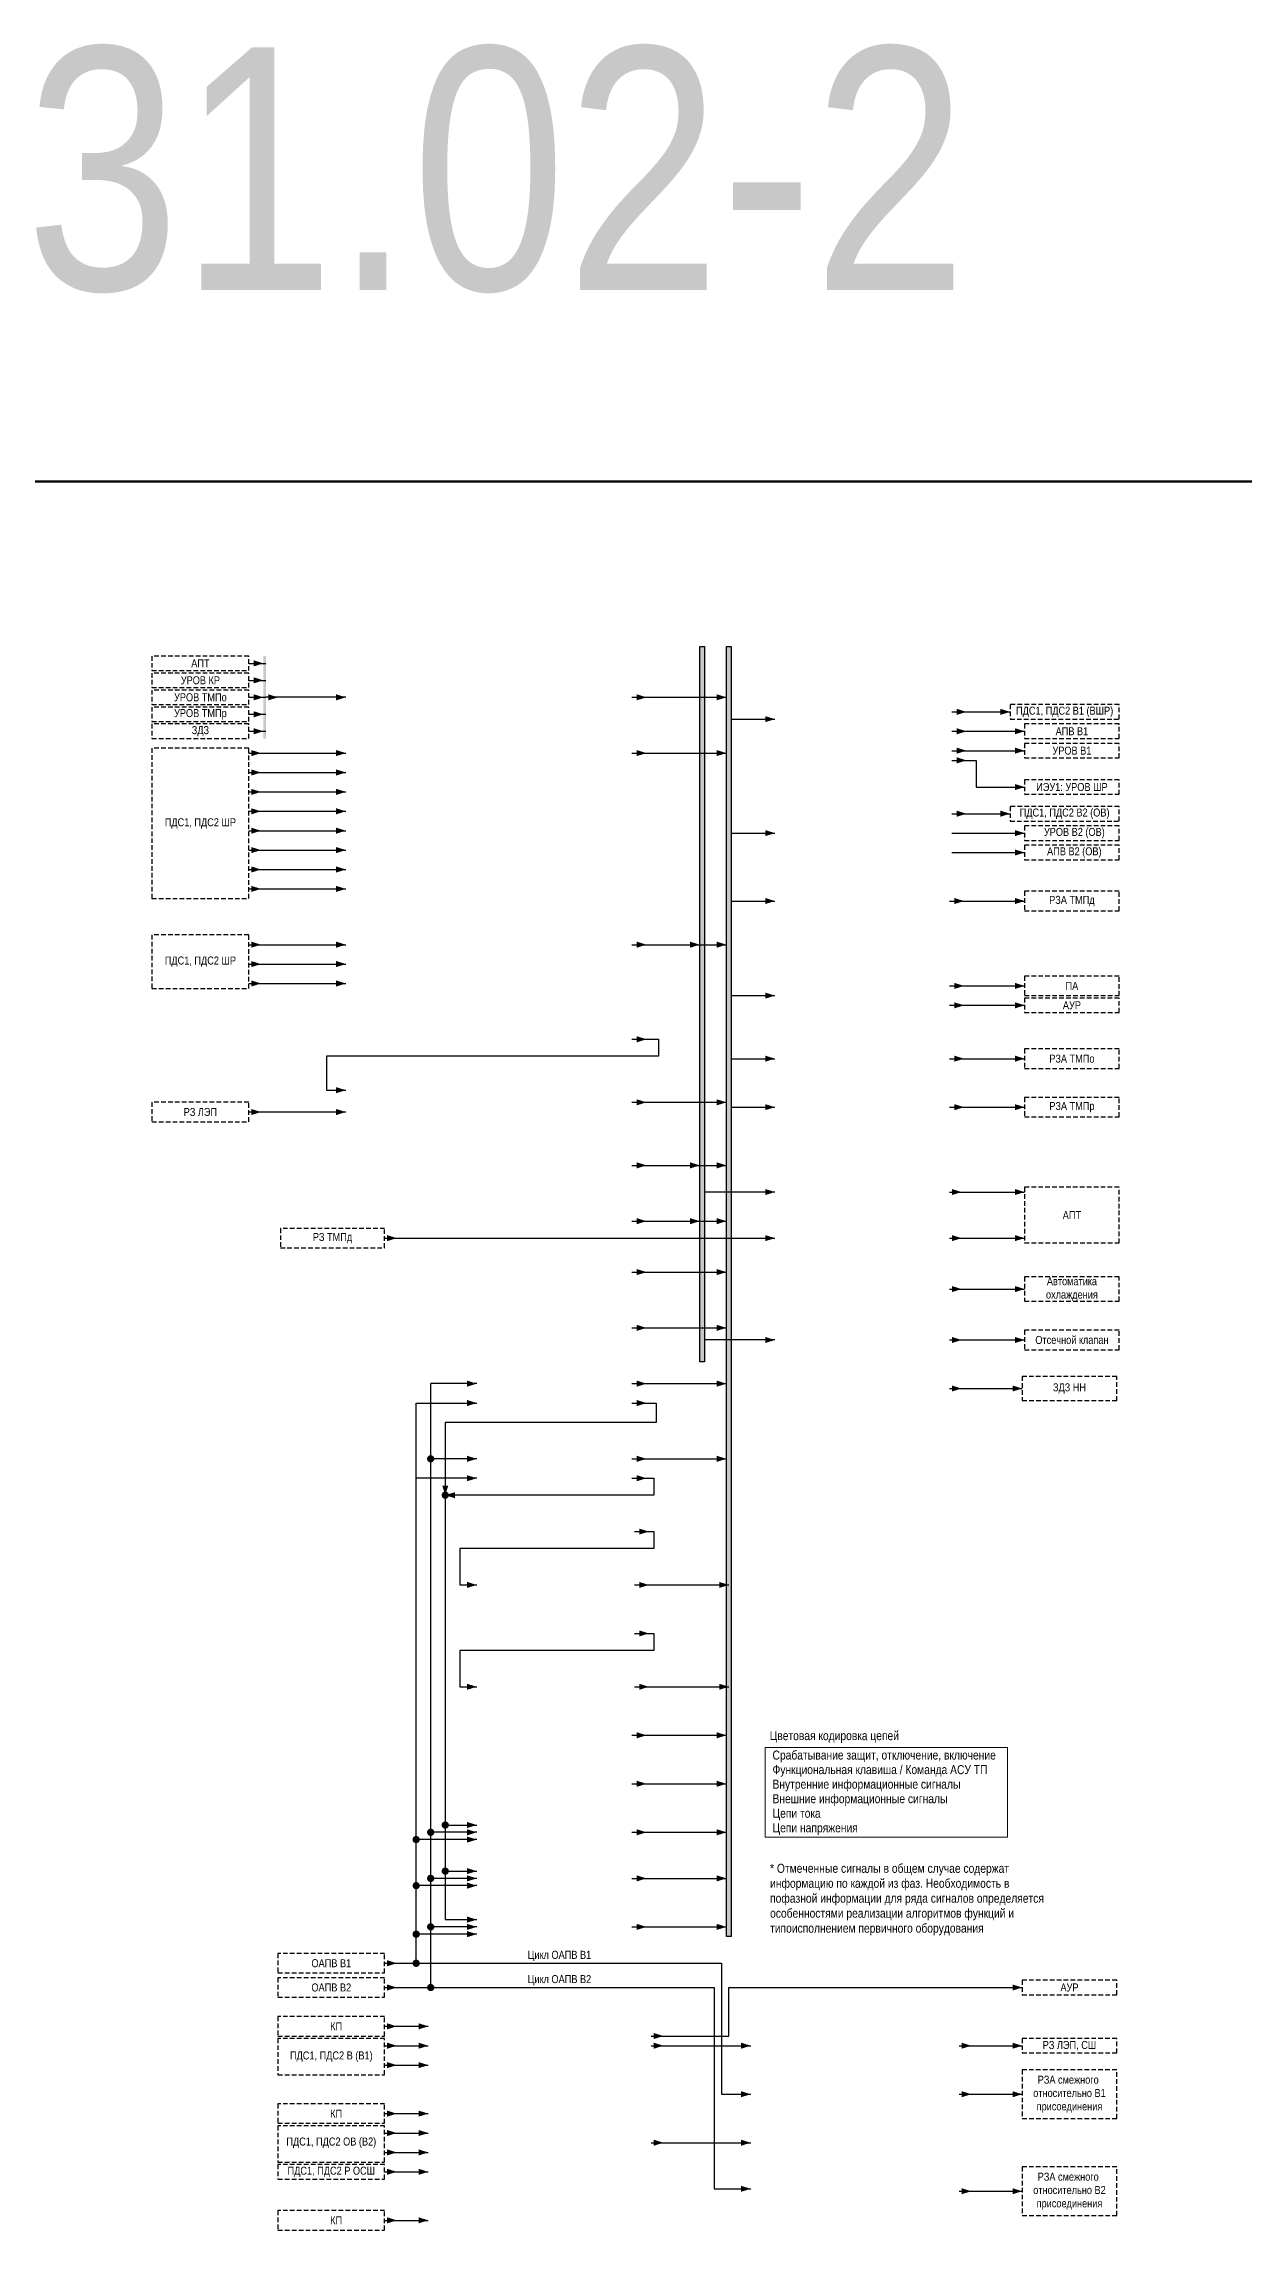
# Model space of a CAD drawing. Header units: millimetres. Extents: x 25558 to 49929, y 1902 to 19390.
# Drawn here: x 28729 to 29224, y 2530 to 3431 of the extents above; entities that cross this region are included whole.
import ezdxf
from ezdxf.enums import TextEntityAlignment as Align

# ---------------------------------------------------------------- set-up
doc = ezdxf.new("R2010")
doc.units = ezdxf.units.MM
doc.linetypes.add('штриховая2', pattern=[9.525, 6.35, -3.175])
for name, color, linetype, lineweight in [('Основная', 7, 'Continuous', 30), ('Отключение_включение', 1, 'Continuous', 30), ('Тонкая', 7, 'Continuous', 5), ('Цепи внешние', 84, 'Continuous', 30), ('Цепи внутренние', 5, 'Continuous', 30), ('Цепи ТН', 200, 'Continuous', 30), ('Цепи ТТ', 23, 'Continuous', 30), ('Цепь - ФК и АСУ', 132, 'Continuous', 30)]:
    doc.layers.add(name, color=color, linetype=linetype, lineweight=lineweight)
doc.styles.add('Narrow', font='ARIALN.TTF')

# ---------------------------------------------------------------- blocks, each defined once
blk = doc.blocks.new('Point')
at = {"layer": 'Основная', "color": 0, "const_width": 1.5}
blk.add_lwpolyline([(-0.75, 0, 1), (0.75, 0, 1)], format="xyb", close=True, dxfattribs=at)

msp = doc.modelspace()

# ---------------------------------------------------------------- hatches: boundary and pattern name
h = msp.add_hatch(color=1)
h.dxf.hatch_style = 1
h.paths.add_polyline_path([(28820, 3145), (28821, 3145), (28821, 3179), (28820, 3179)])
at = {"layer": 'Отключение_включение'}
h = msp.add_hatch(color=256, dxfattribs=at)
h.dxf.hatch_style = 1
h.paths.add_polyline_path([(29013, 3183), (29011, 3183), (29011, 2651), (29013, 2651)])
at = {"layer": 'Цепи внутренние', "ltscale": 0.3}
h = msp.add_hatch(color=256, dxfattribs=at)
h.dxf.hatch_style = 1
h.paths.add_polyline_path([(29002, 3183), (29000, 3183), (29000, 2888), (29002, 2888)])

# ---------------------------------------------------------------- linework, layer by layer
at = {"layer": 'Отключение_включение'}
for p, q in [((28814, 3176), (28821, 3176)), ((28814, 3169), (28821, 3169)), ((28814, 3162), (28821, 3162)), ((28972, 3162), (29011, 3162)), ((28814, 3155), (28821, 3155)), ((28814, 3148), (28821, 3148)), ((29013, 3153), (29031, 3153)), ((29104, 3156), (29123, 3156)), ((29123, 3156), (29128, 3156)), ((28972, 3139), (29011, 3139)), ((29104, 3114), (29123, 3114)), ((29123, 3114), (29128, 3114)), ((29013, 3106), (29031, 3106)), ((29013, 3078), (29031, 3078)), ((29103, 3078), (29123, 3078)), ((29123, 3078), (29134, 3078)), ((28972, 3060), (29011, 3060)), ((29013, 3039), (29031, 3039)), ((29013, 3013), (29031, 3013)), ((29103, 3013), (29134, 3013)), ((28972, 2995), (29011, 2995)), ((29013, 2993), (29031, 2993)), ((29103, 2993), (29134, 2993)), ((28972, 2969), (29011, 2969)), ((28972, 2946), (29011, 2946)), ((28972, 2925), (29011, 2925)), ((28972, 2902), (29011, 2902)), ((28972, 2879), (29011, 2879)), ((28972, 2848), (29011, 2848)), ((28973, 2796), (29012, 2796)), ((28973, 2754), (29012, 2754)), ((28972, 2734), (29011, 2734)), ((28972, 2714), (29011, 2714)), ((28972, 2694), (29011, 2694)), ((28972, 2675), (29011, 2675)), ((28972, 2655), (29011, 2655)), ((29107, 2606), (29116, 2606)), ((29116, 2606), (29133, 2606)), ((29107, 2586), (29116, 2586)), ((29116, 2586), (29133, 2586)), ((29107, 2546), (29116, 2546)), ((29116, 2546), (29133, 2546))]:
    msp.add_line(p, q, dxfattribs=at)
for points in [[(28820, 3176, 0, 2.5, 0), (28816, 3176, 0, 0, 0)], [(28820, 3169, 0, 2.5, 0), (28816, 3169, 0, 0, 0)], [(28820, 3162, 0, 2.5, 0), (28816, 3162, 0, 0, 0)], [(28826, 3162, 0, 2.5, 0), (28822, 3162, 0, 0, 0)], [(28854, 3162, 0, 2.5, 0), (28850, 3162, 0, 0, 0)], [(28978, 3162, 0, 2.5, 0), (28974, 3162, 0, 0, 0)], [(29011, 3162, 0, 2.5, 0), (29007, 3162, 0, 0, 0)], [(29110, 3156, 0, 2.5, 0), (29106, 3156, 0, 0, 0)], [(29128, 3156, 0, 2.5, 0), (29124, 3156, 0, 0, 0)], [(28820, 3155, 0, 2.5, 0), (28816, 3155, 0, 0, 0)], [(28820, 3148, 0, 2.5, 0), (28816, 3148, 0, 0, 0)], [(29031, 3153, 0, 2.5, 0), (29027, 3153, 0, 0, 0)], [(28978, 3139, 0, 2.5, 0), (28974, 3139, 0, 0, 0)], [(29011, 3139, 0, 2.5, 0), (29007, 3139, 0, 0, 0)], [(29110, 3114, 0, 2.5, 0), (29106, 3114, 0, 0, 0)], [(29128, 3114, 0, 2.5, 0), (29124, 3114, 0, 0, 0)], [(29031, 3106, 0, 2.5, 0), (29027, 3106, 0, 0, 0)], [(29031, 3078, 0, 2.5, 0), (29027, 3078, 0, 0, 0)], [(29109, 3078, 0, 2.5, 0), (29105, 3078, 0, 0, 0)], [(29134, 3078, 0, 2.5, 0), (29130, 3078, 0, 0, 0)], [(28978, 3060, 0, 2.5, 0), (28974, 3060, 0, 0, 0)], [(29000, 3060, 0, 2.5, 0), (28996, 3060, 0, 0, 0)], [(29011, 3060, 0, 2.5, 0), (29007, 3060, 0, 0, 0)], [(29031, 3039, 0, 2.5, 0), (29027, 3039, 0, 0, 0)], [(29031, 3013, 0, 2.5, 0), (29027, 3013, 0, 0, 0)], [(29109, 3013, 0, 2.5, 0), (29105, 3013, 0, 0, 0)], [(29134, 3013, 0, 2.5, 0), (29130, 3013, 0, 0, 0)], [(28978, 2995, 0, 2.5, 0), (28974, 2995, 0, 0, 0)], [(29011, 2995, 0, 2.5, 0), (29007, 2995, 0, 0, 0)], [(29031, 2993, 0, 2.5, 0), (29027, 2993, 0, 0, 0)], [(29109, 2993, 0, 2.5, 0), (29105, 2993, 0, 0, 0)], [(29134, 2993, 0, 2.5, 0), (29130, 2993, 0, 0, 0)], [(28978, 2969, 0, 2.5, 0), (28974, 2969, 0, 0, 0)], [(29000, 2969, 0, 2.5, 0), (28996, 2969, 0, 0, 0)], [(29011, 2969, 0, 2.5, 0), (29007, 2969, 0, 0, 0)], [(28978, 2946, 0, 2.5, 0), (28974, 2946, 0, 0, 0)], [(29000, 2946, 0, 2.5, 0), (28996, 2946, 0, 0, 0)], [(29011, 2946, 0, 2.5, 0), (29007, 2946, 0, 0, 0)], [(28978, 2925, 0, 2.5, 0), (28974, 2925, 0, 0, 0)], [(29011, 2925, 0, 2.5, 0), (29007, 2925, 0, 0, 0)], [(28978, 2902, 0, 2.5, 0), (28974, 2902, 0, 0, 0)], [(29011, 2902, 0, 2.5, 0), (29007, 2902, 0, 0, 0)], [(28978, 2879, 0, 2.5, 0), (28974, 2879, 0, 0, 0)], [(29011, 2879, 0, 2.5, 0), (29007, 2879, 0, 0, 0)], [(28978, 2848, 0, 2.5, 0), (28974, 2848, 0, 0, 0)], [(29011, 2848, 0, 2.5, 0), (29007, 2848, 0, 0, 0)], [(28979, 2796, 0, 2.5, 0), (28975, 2796, 0, 0, 0)], [(29012, 2796, 0, 2.5, 0), (29008, 2796, 0, 0, 0)], [(28979, 2754, 0, 2.5, 0), (28975, 2754, 0, 0, 0)], [(29012, 2754, 0, 2.5, 0), (29008, 2754, 0, 0, 0)], [(28978, 2734, 0, 2.5, 0), (28974, 2734, 0, 0, 0)], [(29011, 2734, 0, 2.5, 0), (29007, 2734, 0, 0, 0)], [(28978, 2714, 0, 2.5, 0), (28974, 2714, 0, 0, 0)], [(29011, 2714, 0, 2.5, 0), (29007, 2714, 0, 0, 0)], [(28978, 2694, 0, 2.5, 0), (28974, 2694, 0, 0, 0)], [(29011, 2694, 0, 2.5, 0), (29007, 2694, 0, 0, 0)], [(28978, 2675, 0, 2.5, 0), (28974, 2675, 0, 0, 0)], [(29011, 2675, 0, 2.5, 0), (29007, 2675, 0, 0, 0)], [(28978, 2655, 0, 2.5, 0), (28974, 2655, 0, 0, 0)], [(29011, 2655, 0, 2.5, 0), (29007, 2655, 0, 0, 0)], [(29112, 2606, 0, 2.5, 0), (29108, 2606, 0, 0, 0)], [(29133, 2606, 0, 2.5, 0), (29129, 2606, 0, 0, 0)], [(29112, 2586, 0, 2.5, 0), (29108, 2586, 0, 0, 0)], [(29133, 2586, 0, 2.5, 0), (29129, 2586, 0, 0, 0)], [(29112, 2546, 0, 2.5, 0), (29108, 2546, 0, 0, 0)], [(29133, 2546, 0, 2.5, 0), (29129, 2546, 0, 0, 0)]]:
    msp.add_lwpolyline(points, format="xyseb", dxfattribs=at)
msp.add_lwpolyline([(29011, 3183), (29013, 3183), (29013, 2651), (29011, 2651)], close=True, dxfattribs=at)
msp.add_lwpolyline([(28854, 3162), (28821, 3162)], dxfattribs=at)
at = {"layer": 'Тонкая', "color": 3, "lineweight": 50}
msp.add_lwpolyline([(29299, 2411), (28705, 2411), (28705, 3251), (29299, 3251)], close=True, dxfattribs=at)
at = {"layer": 'Тонкая', "ltscale": 0.3}
msp.add_lwpolyline([(29027, 2729), (29127, 2729), (29127, 2692), (29027, 2692)], close=True, dxfattribs=at)
at = {"layer": 'Цепи внешние', "ltscale": 0.3}
for p, q in [((29104, 3148), (29134, 3148)), ((28814, 3139), (28854, 3139)), ((29104, 3140), (29134, 3140)), ((28814, 3131), (28854, 3131)), ((28814, 3123), (28854, 3123)), ((28814, 3115), (28854, 3115)), ((28814, 3107), (28854, 3107)), ((29104, 3106), (29132, 3106)), ((29132, 3106), (29134, 3106)), ((28814, 3099), (28854, 3099)), ((29104, 3098), (29134, 3098)), ((28814, 3091), (28854, 3091)), ((28814, 3083), (28854, 3083)), ((28814, 3060), (28854, 3060)), ((28814, 3052), (28854, 3052)), ((28814, 3044), (28854, 3044)), ((28870, 2939), (29031, 2939)), ((28908, 2879), (28889, 2879)), ((28889, 2630), (28889, 2879)), ((28908, 2848), (28889, 2848)), ((28908, 2694), (28889, 2694)), ((28908, 2675), (28889, 2675)), ((28908, 2655), (28889, 2655)), ((28870, 2640), (29009, 2640)), ((29009, 2640), (29009, 2586)), ((28870, 2630), (29006, 2630)), ((29006, 2630), (29006, 2547)), ((28870, 2614), (28888, 2614)), ((28870, 2606), (28888, 2606)), ((28870, 2598), (28888, 2598)), ((29009, 2586), (29021, 2586)), ((28870, 2578), (28888, 2578)), ((28870, 2570), (28888, 2570)), ((28870, 2562), (28888, 2562)), ((28870, 2554), (28888, 2554)), ((29006, 2547), (29021, 2547)), ((28870, 2534), (28888, 2534))]:
    msp.add_line(p, q, dxfattribs=at)
at = {"layer": 'Цепи внешние'}
for p, q in [((29103, 3043), (29124, 3043)), ((29123, 3043), (29134, 3043)), ((29103, 2958), (29112, 2958)), ((29112, 2958), (29134, 2958)), ((29103, 2939), (29112, 2939)), ((29112, 2939), (29134, 2939)), ((29103, 2897), (29112, 2897)), ((29112, 2897), (29134, 2897)), ((28883, 2640), (28883, 2871)), ((28883, 2871), (28908, 2871)), ((28908, 2840), (28883, 2840)), ((28908, 2691), (28883, 2691)), ((28908, 2672), (28883, 2672)), ((28908, 2652), (28883, 2652))]:
    msp.add_line(p, q, dxfattribs=at)
at = {"layer": 'Цепи внешние', "linetype": 'штриховая2', "ltscale": 0.3}
for points in [[(28814, 3179), (28774, 3179), (28774, 3173), (28814, 3173)], [(28814, 3172), (28774, 3172), (28774, 3166), (28814, 3166)], [(28814, 3165), (28774, 3165), (28774, 3159), (28814, 3159)], [(28814, 3158), (28774, 3158), (28774, 3152), (28814, 3152)], [(29173, 3159), (29128, 3159), (29128, 3153), (29173, 3153)], [(28814, 3151), (28774, 3151), (28774, 3145), (28814, 3145)], [(29173, 3151), (29134, 3151), (29134, 3145), (29173, 3145)], [(28814, 3141), (28774, 3141), (28774, 3079), (28814, 3079)], [(29173, 3143), (29134, 3143), (29134, 3137), (29173, 3137)], [(29173, 3117), (29128, 3117), (29128, 3111), (29173, 3111)], [(29173, 3109), (29134, 3109), (29134, 3103), (29173, 3103)], [(29173, 3101), (29134, 3101), (29134, 3095), (29173, 3095)], [(29173, 3082), (29134, 3082), (29134, 3074), (29173, 3074)], [(28814, 3064), (28774, 3064), (28774, 3042), (28814, 3042)], [(29173, 3047), (29134, 3047), (29134, 3039), (29173, 3039)], [(29173, 3017), (29134, 3017), (29134, 3009), (29173, 3009)], [(28814, 2995), (28774, 2995), (28774, 2987), (28814, 2987)], [(29173, 2997), (29134, 2997), (29134, 2989), (29173, 2989)], [(29173, 2960), (29134, 2960), (29134, 2937), (29173, 2937)], [(28870, 2943), (28827, 2943), (28827, 2935), (28870, 2935)], [(29173, 2923), (29134, 2923), (29134, 2913), (29173, 2913)], [(29173, 2901), (29134, 2901), (29134, 2893), (29173, 2893)], [(29172, 2882), (29133, 2882), (29133, 2872), (29172, 2872)], [(28870, 2644), (28826, 2644), (28826, 2636), (28870, 2636)], [(28870, 2634), (28826, 2634), (28826, 2626), (28870, 2626)], [(28870, 2618), (28826, 2618), (28826, 2610), (28870, 2610)], [(28870, 2609), (28826, 2609), (28826, 2594), (28870, 2594)], [(29172, 2609), (29133, 2609), (29133, 2603), (29172, 2603)], [(29172, 2596), (29133, 2596), (29133, 2576), (29172, 2576)], [(28870, 2582), (28826, 2582), (28826, 2574), (28870, 2574)], [(28870, 2573), (28826, 2573), (28826, 2558), (28870, 2558)], [(28870, 2557), (28826, 2557), (28826, 2551), (28870, 2551)], [(29172, 2556), (29133, 2556), (29133, 2536), (29172, 2536)], [(28870, 2538), (28826, 2538), (28826, 2530), (28870, 2530)]]:
    msp.add_lwpolyline(points, close=True, dxfattribs=at)
at = {"layer": 'Цепи внешние', "ltscale": 0.3}
for points in [[(29110, 3148, 0, 2.5, 0), (29106, 3148, 0, 0, 0)], [(29134, 3148, 0, 2.5, 0), (29130, 3148, 0, 0, 0)], [(28819, 3139, 0, 2.5, 0), (28815, 3139, 0, 0, 0)], [(28854, 3139, 0, 2.5, 0), (28850, 3139, 0, 0, 0)], [(29110, 3140, 0, 2.5, 0), (29106, 3140, 0, 0, 0)], [(29134, 3140, 0, 2.5, 0), (29130, 3140, 0, 0, 0)], [(28819, 3131, 0, 2.5, 0), (28815, 3131, 0, 0, 0)], [(28854, 3131, 0, 2.5, 0), (28850, 3131, 0, 0, 0)], [(28819, 3123, 0, 2.5, 0), (28815, 3123, 0, 0, 0)], [(28854, 3123, 0, 2.5, 0), (28850, 3123, 0, 0, 0)], [(28819, 3115, 0, 2.5, 0), (28815, 3115, 0, 0, 0)], [(28854, 3115, 0, 2.5, 0), (28850, 3115, 0, 0, 0)], [(28819, 3107, 0, 2.5, 0), (28815, 3107, 0, 0, 0)], [(28854, 3107, 0, 2.5, 0), (28850, 3107, 0, 0, 0)], [(29134, 3106, 0, 2.5, 0), (29130, 3106, 0, 0, 0)], [(28819, 3099, 0, 2.5, 0), (28815, 3099, 0, 0, 0)], [(28854, 3099, 0, 2.5, 0), (28850, 3099, 0, 0, 0)], [(29134, 3098, 0, 2.5, 0), (29130, 3098, 0, 0, 0)], [(28819, 3091, 0, 2.5, 0), (28815, 3091, 0, 0, 0)], [(28854, 3091, 0, 2.5, 0), (28850, 3091, 0, 0, 0)], [(28819, 3083, 0, 2.5, 0), (28815, 3083, 0, 0, 0)], [(28854, 3083, 0, 2.5, 0), (28850, 3083, 0, 0, 0)], [(28819, 3060, 0, 2.5, 0), (28815, 3060, 0, 0, 0)], [(28854, 3060, 0, 2.5, 0), (28850, 3060, 0, 0, 0)], [(28819, 3052, 0, 2.5, 0), (28815, 3052, 0, 0, 0)], [(28854, 3052, 0, 2.5, 0), (28850, 3052, 0, 0, 0)], [(28819, 3044, 0, 2.5, 0), (28815, 3044, 0, 0, 0)], [(28854, 3044, 0, 2.5, 0), (28850, 3044, 0, 0, 0)], [(28819, 2991, 0, 2.5, 0), (28815, 2991, 0, 0, 0)], [(28854, 2991, 0, 2.5, 0), (28850, 2991, 0, 0, 0)], [(28875, 2939, 0, 2.5, 0), (28871, 2939, 0, 0, 0)], [(29031, 2939, 0, 2.5, 0), (29027, 2939, 0, 0, 0)], [(28875, 2640, 0, 2.5, 0), (28871, 2640, 0, 0, 0)], [(28875, 2630, 0, 2.5, 0), (28871, 2630, 0, 0, 0)], [(28875, 2614, 0, 2.5, 0), (28871, 2614, 0, 0, 0)], [(28875, 2606, 0, 2.5, 0), (28871, 2606, 0, 0, 0)], [(28888, 2614, 0, 2.5, 0), (28884, 2614, 0, 0, 0)], [(28888, 2606, 0, 2.5, 0), (28884, 2606, 0, 0, 0)], [(28875, 2598, 0, 2.5, 0), (28871, 2598, 0, 0, 0)], [(28888, 2598, 0, 2.5, 0), (28884, 2598, 0, 0, 0)], [(29021, 2586, 0, 2.5, 0), (29017, 2586, 0, 0, 0)], [(28875, 2578, 0, 2.5, 0), (28871, 2578, 0, 0, 0)], [(28875, 2570, 0, 2.5, 0), (28871, 2570, 0, 0, 0)], [(28888, 2578, 0, 2.5, 0), (28884, 2578, 0, 0, 0)], [(28888, 2570, 0, 2.5, 0), (28884, 2570, 0, 0, 0)], [(28875, 2562, 0, 2.5, 0), (28871, 2562, 0, 0, 0)], [(28888, 2562, 0, 2.5, 0), (28884, 2562, 0, 0, 0)], [(28875, 2554, 0, 2.5, 0), (28871, 2554, 0, 0, 0)], [(28888, 2554, 0, 2.5, 0), (28884, 2554, 0, 0, 0)], [(29021, 2547, 0, 2.5, 0), (29017, 2547, 0, 0, 0)], [(28875, 2534, 0, 2.5, 0), (28871, 2534, 0, 0, 0)], [(28888, 2534, 0, 2.5, 0), (28884, 2534, 0, 0, 0)]]:
    msp.add_lwpolyline(points, format="xyseb", dxfattribs=at)
at = {"layer": 'Цепи внешние'}
for points in [[(29109, 3043, 0, 2.5, 0), (29105, 3043, 0, 0, 0)], [(29134, 3043, 0, 2.5, 0), (29130, 3043, 0, 0, 0)], [(29108, 2958, 0, 2.5, 0), (29104, 2958, 0, 0, 0)], [(29134, 2958, 0, 2.5, 0), (29130, 2958, 0, 0, 0)], [(29108, 2939, 0, 2.5, 0), (29104, 2939, 0, 0, 0)], [(29134, 2939, 0, 2.5, 0), (29130, 2939, 0, 0, 0)], [(29108, 2918, 0, 2.5, 0), (29104, 2918, 0, 0, 0)], [(29134, 2918, 0, 2.5, 0), (29130, 2918, 0, 0, 0)], [(29108, 2897, 0, 2.5, 0), (29104, 2897, 0, 0, 0)], [(29134, 2897, 0, 2.5, 0), (29130, 2897, 0, 0, 0)], [(28908, 2879, 0, 2.5, 0), (28904, 2879, 0, 0, 0)], [(29108, 2877, 0, 2.5, 0), (29104, 2877, 0, 0, 0)], [(29133, 2877, 0, 2.5, 0), (29129, 2877, 0, 0, 0)], [(28908, 2871, 0, 2.5, 0), (28904, 2871, 0, 0, 0)], [(28908, 2848, 0, 2.5, 0), (28904, 2848, 0, 0, 0)], [(28908, 2840, 0, 2.5, 0), (28904, 2840, 0, 0, 0)], [(28908, 2694, 0, 2.5, 0), (28904, 2694, 0, 0, 0)], [(28908, 2691, 0, 2.5, 0), (28904, 2691, 0, 0, 0)], [(28908, 2675, 0, 2.5, 0), (28904, 2675, 0, 0, 0)], [(28908, 2672, 0, 2.5, 0), (28904, 2672, 0, 0, 0)], [(28908, 2655, 0, 2.5, 0), (28904, 2655, 0, 0, 0)], [(28908, 2652, 0, 2.5, 0), (28904, 2652, 0, 0, 0)]]:
    msp.add_lwpolyline(points, format="xyseb", dxfattribs=at)
at = {"layer": 'Цепи внешние', "ltscale": 0.3}
msp.add_lwpolyline([(28854, 2991), (28814, 2991)], dxfattribs=at)
at = {"layer": 'Цепи внешние'}
for points in [[(29103, 2918), (29134, 2918)], [(29103, 2877), (29133, 2877)]]:
    msp.add_lwpolyline(points, dxfattribs=at)
at = {"layer": 'Цепи внутренние', "ltscale": 0.3}
for p, q in [((29104, 3136), (29114, 3136)), ((29114, 3136), (29114, 3125)), ((29114, 3125), (29134, 3125)), ((29103, 3035), (29134, 3035)), ((28983, 3014), (28846, 3014)), ((28846, 3014), (28846, 3000)), ((28972, 3021), (28983, 3021)), ((28983, 3021), (28983, 3014)), ((28846, 3000), (28854, 3000)), ((29031, 2958), (29002, 2958)), ((29031, 2897), (29002, 2897)), ((28972, 2871), (28982, 2871)), ((28982, 2871), (28982, 2863)), ((28982, 2863), (28895, 2863)), ((28895, 2863), (28895, 2658)), ((28981, 2833), (28895, 2833)), ((28972, 2840), (28981, 2840)), ((28981, 2840), (28981, 2833)), ((28973, 2818), (28981, 2818)), ((28981, 2818), (28981, 2811)), ((28981, 2811), (28901, 2811)), ((28901, 2811), (28901, 2796)), ((28901, 2796), (28908, 2796)), ((28973, 2776), (28981, 2776)), ((28981, 2776), (28981, 2769)), ((28981, 2769), (28901, 2769)), ((28901, 2769), (28901, 2754)), ((28901, 2754), (28908, 2754)), ((28895, 2697), (28908, 2697)), ((28895, 2678), (28908, 2678)), ((28895, 2658), (28908, 2658)), ((29012, 2610), (29012, 2630)), ((29012, 2630), (29133, 2630)), ((28980, 2610), (29012, 2610)), ((28980, 2606), (29021, 2606)), ((28980, 2566), (29021, 2566))]:
    msp.add_line(p, q, dxfattribs=at)
msp.add_lwpolyline([(29000, 3183), (29002, 3183), (29002, 2888), (29000, 2888)], close=True, dxfattribs=at)
for points in [[(29110, 3136, 0, 2.5, 0), (29106, 3136, 0, 0, 0)], [(29134, 3125, 0, 2.5, 0), (29130, 3125, 0, 0, 0)], [(29109, 3035, 0, 2.5, 0), (29105, 3035, 0, 0, 0)], [(29134, 3035, 0, 2.5, 0), (29130, 3035, 0, 0, 0)], [(28978, 3021, 0, 2.5, 0), (28974, 3021, 0, 0, 0)], [(28854, 3000, 0, 2.5, 0), (28850, 3000, 0, 0, 0)], [(29031, 2958, 0, 2.5, 0), (29027, 2958, 0, 0, 0)], [(29031, 2897, 0, 2.5, 0), (29027, 2897, 0, 0, 0)], [(28978, 2871, 0, 2.5, 0), (28974, 2871, 0, 0, 0)], [(28895, 2833, 0, 2.5, 0), (28895, 2837, 0, 0, 0)], [(28895, 2833, 0, 2.5, 0), (28899, 2833, 0, 0, 0)], [(28978, 2840, 0, 2.5, 0), (28974, 2840, 0, 0, 0)], [(28979, 2818, 0, 2.5, 0), (28975, 2818, 0, 0, 0)], [(28908, 2796, 0, 2.5, 0), (28904, 2796, 0, 0, 0)], [(28979, 2776, 0, 2.5, 0), (28975, 2776, 0, 0, 0)], [(28908, 2754, 0, 2.5, 0), (28904, 2754, 0, 0, 0)], [(28908, 2697, 0, 2.5, 0), (28904, 2697, 0, 0, 0)], [(28908, 2678, 0, 2.5, 0), (28904, 2678, 0, 0, 0)], [(28908, 2658, 0, 2.5, 0), (28904, 2658, 0, 0, 0)], [(29133, 2630, 0, 2.5, 0), (29129, 2630, 0, 0, 0)], [(28985, 2610, 0, 2.5, 0), (28981, 2610, 0, 0, 0)], [(28985, 2606, 0, 2.5, 0), (28981, 2606, 0, 0, 0)], [(29021, 2606, 0, 2.5, 0), (29017, 2606, 0, 0, 0)], [(28985, 2566, 0, 2.5, 0), (28981, 2566, 0, 0, 0)], [(29021, 2566, 0, 2.5, 0), (29017, 2566, 0, 0, 0)]]:
    msp.add_lwpolyline(points, format="xyseb", dxfattribs=at)
at = {"layer": 'Цепи внутренние', "linetype": 'штриховая2', "ltscale": 0.3}
for points in [[(29173, 3128), (29134, 3128), (29134, 3122), (29173, 3122)], [(29173, 3038), (29134, 3038), (29134, 3032), (29173, 3032)], [(29172, 2633), (29133, 2633), (29133, 2627), (29172, 2627)]]:
    msp.add_lwpolyline(points, close=True, dxfattribs=at)

# ---------------------------------------------------------------- block references
at = {"layer": 'Цепи внешние'}
for p in [(28889, 2848), (28883, 2691), (28889, 2694), (28883, 2672), (28889, 2675), (28883, 2652), (28889, 2655)]:
    msp.add_blockref('Point', p, dxfattribs=at)
at = {"layer": 'Цепи внешние', "ltscale": 0.3}
for p in [(28883, 2640), (28889, 2630)]:
    msp.add_blockref('Point', p, dxfattribs=at)
at = {"layer": 'Цепи внутренние', "ltscale": 0.3}
for p in [(28895, 2833), (28895, 2697), (28895, 2678)]:
    msp.add_blockref('Point', p, dxfattribs=at)

# ---------------------------------------------------------------- texts
at = {"style": 'Narrow'}
msp.add_text('ШЭТ 431.02-2', height=100, dxfattribs=at).set_placement((28369, 3330))
at = {"layer": 'Основная', "style": 'Narrow'}
msp.add_text('Цветовая кодировка цепей', height=3.7, dxfattribs=at).set_placement((29055.5, 2732), align=Align.CENTER)
for s, insert, char_height, width, attachment_point in [('АПТ', (28794, 3176), 3.3, 40, 5), ('УРОВ КР', (28794, 3169), 3.3, 40, 5), ('УРОВ ТМПо', (28794, 3162), 3.3, 40, 5), ('УРОВ ТМПр', (28794, 3155), 3.3, 40, 5), ('ПДС1, ПДС2 В1 (ВШР)', (29150.5, 3156), 3.3, 45, 5), ('ЗДЗ', (28794, 3148), 3.3, 40, 5), ('АПВ В1', (29153.5, 3148), 3.3, 39, 5), ('УРОВ В1', (29153.5, 3140), 3.3, 39, 5), ('ИЭУ1: УРОВ ШР', (29153.5, 3125), 3.3, 39, 5), ('ПДС1, ПДС2 ШР', (28794, 3110), 3.3, 36.2511, 5), ('ПДС1, ПДС2 В2 (ОВ) ', (29150.5, 3114), 3.3, 45, 5), ('УРОВ В2 (ОВ)', (29154.5, 3106), 3.3, 41, 5), ('АПВ В2 (ОВ)', (29154.5, 3098), 3.3, 41, 5), ('РЗА ТМПд', (29153.5, 3078), 3.3, 39, 5), ('ПДС1, ПДС2 ШР', (28794, 3053), 3.3, 40, 5), ('ПА', (29153.5, 3043), 3.3, 39, 5), ('АУР', (29153.5, 3035), 3.3, 39, 5), ('РЗА ТМПо', (29153.5, 3013), 3.3, 39, 5), ('РЗА ТМПр', (29153.5, 2993), 3.3, 39, 5), ('РЗ ЛЭП', (28794, 2991), 3.3, 40, 5), ('АПТ', (29153.5, 2948.5), 3.3, 39, 5), ('РЗ ТМПд', (28848.5, 2939), 3.3, 43, 5), ('Автоматика охлаждения', (29153.5, 2918), 3.3, 39, 5), ('Отсечной клапан', (29153.5, 2897), 3.3, 39, 5), ('ЗДЗ НН', (29152.5, 2877), 3.3, 39, 5), ('* Отмеченные сигналы в общем случае содержат информацию по каждой из фаз. Необходимость в пофазной информации для ряда сигналов определяется особенностями реализации алгоритмов функций и типоисполнением первичного оборудования', (29029, 2681), 3.7, 114, 1), ('Цикл ОАПВ В1', (28929, 2643), 3.3, 71, 4), ('ОАПВ В1', (28848, 2640), 3.3, 44, 5), ('Цикл ОАПВ В2', (28929, 2633), 3.3, 71, 4), ('ОАПВ В2', (28848, 2630), 3.3, 44, 5), ('АУР', (29152.5, 2630), 3.3, 39, 5), ('КП', (28850, 2614), 3.3, 40, 5), ('РЗ ЛЭП, СШ', (29152.5, 2606), 3.3, 39, 5), ('ПДС1, ПДС2 В (В1) ', (28848, 2601.5), 3.3, 44, 5), ('РЗА смежного  относительно В1 присоединения ', (29152.5, 2586), 3.3, 39, 5), ('КП', (28850, 2578), 3.3, 40, 5), ('ПДС1, ПДС2 ОВ (В2) ', (28848, 2566), 3.3, 44, 5), ('ПДС1, ПДС2 Р ОСШ ', (28848, 2554), 3.3, 44, 5), ('РЗА смежного  относительно В2 присоединения ', (29152.5, 2546), 3.3, 39, 5), ('КП', (28850, 2534), 3.3, 40, 5)]:
    msp.add_mtext(s, dxfattribs=dict(at, insert=insert, char_height=char_height, width=width, attachment_point=attachment_point))
at = {"layer": 'Отключение_включение', "style": 'Narrow'}
msp.add_text('Срабатывание защит, отключение, включение', height=3.7, dxfattribs=at).set_placement((29030, 2724))
at = {"layer": 'Цепи внешние', "style": 'Narrow'}
msp.add_text('Внешние информационные сигналы', height=3.7, dxfattribs=at).set_placement((29030, 2706))
at = {"layer": 'Цепи внутренние', "style": 'Narrow'}
msp.add_text('Внутренние информационные сигналы', height=3.7, dxfattribs=at).set_placement((29030, 2712))
at = {"layer": 'Цепи ТН', "style": 'Narrow'}
msp.add_text('Цепи напряжения', height=3.7, dxfattribs=at).set_placement((29030, 2694))
at = {"layer": 'Цепи ТТ', "style": 'Narrow'}
msp.add_text('Цепи тока', height=3.7, dxfattribs=at).set_placement((29030, 2700))
at = {"layer": 'Цепь - ФК и АСУ', "style": 'Narrow'}
msp.add_text('Функциональная клавиша / Команда АСУ ТП', height=3.7, dxfattribs=at).set_placement((29030, 2718))

doc.saveas('drawing.dxf')
